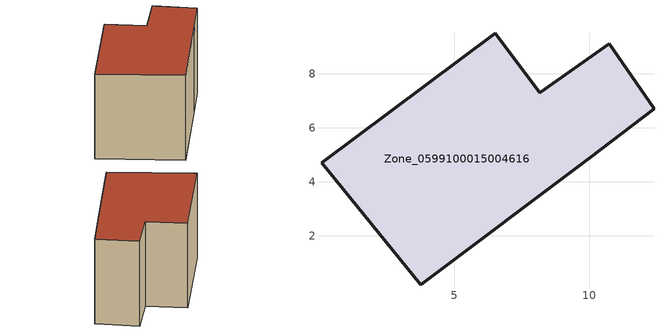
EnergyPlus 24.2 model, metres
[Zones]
Zone_0599100015004616
 floor ground (C_G): 3.76,0.19 0.08,4.71 6.5,9.5 8.15,7.3 10.73,9.11 12.39,6.71 9.98,4.87 z2.7
 wall outside (C_F): 12.39,6.71 10.73,9.11 8.15,7.3 6.5,9.5 0.08,4.71 3.76,0.19 9.98,4.87 12.39,6.71 z2.7:8.63
 roof outside (C_R): 3.76,0.19 9.98,4.87 12.39,6.71 10.73,9.11 8.15,7.3 6.5,9.5 0.08,4.71 z8.63
[BUILDING]
Pand.0599100015004616: North Axis=0; Terrain=City; Loads Convergence Tolerance Value=0.04; Temperature Convergence Tolerance Value=0.4; Solar Distribution=FullExterior; Maximum Number of Warmup Days=25; Minimum Number of Warmup Days=1
[Site:Location]
Rotterdam.The.Hague.AP_ZH_NLD Design_Conditions: Latitude=51.96; Longitude=4.45; Time Zone=1; Elevation=-4.5
[SITE:GROUNDTEMPERATURE:BUILDINGSURFACE]
18, 18, 18, 18, 18, 18, 18, 18, 18, 18, 18, 18
[MATERIAL] Thermal Absorptance=0.9; Solar Absorptance=0.7; Visible Absorptance=0.7
Name | Roughness | Thickness | Conductivity | Density | Specific Heat
G.TI.1946 | MediumSmooth | 0.15 | 1 | 540 | 1210
F.TI.1946 | Rough | 0.3 | 0.857143 | 1920 | 840
R.TI.1946 | MediumRough | 0.2 | 0.1 | 1500 | 1000
[CONSTRUCTION]
C_G: G.TI.1946
C_F: F.TI.1946
C_R: R.TI.1946
[ZONE]
Zone_0599100015004616: Type=1; Multiplier=1; Ceiling Height=Autocalculate; Volume=Autocalculate; Floor Area=autocalculate; Part of Total Floor Area=Yes
[ZONEINFILTRATION:DESIGNFLOWRATE]
Infil_Zone_0599100015004616: Zone or ZoneList or Space or SpaceList=Zone_0599100015004616; Schedule=AlwaysOn; Design Flow Rate Calculation Method=Flow/Area; Flow Rate per Floor Area=0.003; Constant Term Coefficient=1; Temperature Term Coefficient=0; Velocity Term Coefficient=0; Velocity Squared Term Coefficient=0
[HVACTEMPLATE:ZONE:IDEALLOADSAIRSYSTEM]
Zone_0599100015004616: Maximum Heating Supply Air Temperature=50; Minimum Cooling Supply Air Temperature=13; Maximum Heating Supply Air Humidity Ratio=0.0156; Minimum Cooling Supply Air Humidity Ratio=0.0077; Heating Limit=NoLimit; Cooling Limit=NoLimit; Dehumidification Control Type=ConstantSensibleHeatRatio; Cooling Sensible Heat Ratio=0.7; Dehumidification Setpoint=60; Humidification Control Type=None; Humidification Setpoint=30; Outdoor Air Method=None; Outdoor Air Flow Rate per Person=0.00944; Outdoor Air Flow Rate per Zone Floor Area=0; Outdoor Air Flow Rate per Zone=0; Demand Controlled Ventilation Type=None; Outdoor Air Economizer Type=NoEconomizer; Heat Recovery Type=None; Sensible Heat Recovery Effectiveness=0.7; Latent Heat Recovery Effectiveness=0.65
[ZONECONTROL:THERMOSTAT]
ThermostatControl_Zone_0599100015004616: Zone or ZoneList=Zone_0599100015004616; Control Type Schedule=DualSetpointControlType; Control 1=Thermostat_Zone_0599100015004616; Temperature Difference Between Cutout And Setpoint=0
[THERMOSTATSETPOINT:DUALSETPOINT]
Thermostat_Zone_0599100015004616: Heating Setpoint Temperature Schedule=HeatingSetpoint_Zone_0599100015004616; Cooling Setpoint Temperature Schedule=CoolingSetpoint_Zone_0599100015004616
[SCHEDULE:COMPACT]
HeatingSetpoint_Zone_0599100015004616: Through: 12/31, For: AllDays, Until: 24:00, 21
CoolingSetpoint_Zone_0599100015004616: Through: 12/31, For: AllDays, Until: 24:00, 24
DualSetpointControlType: Through: 12/31, For: AllDays, Until: 24:00, 4
AlwaysOn: Through: 12/31, For: AllDays, Until: 24:00, 1
